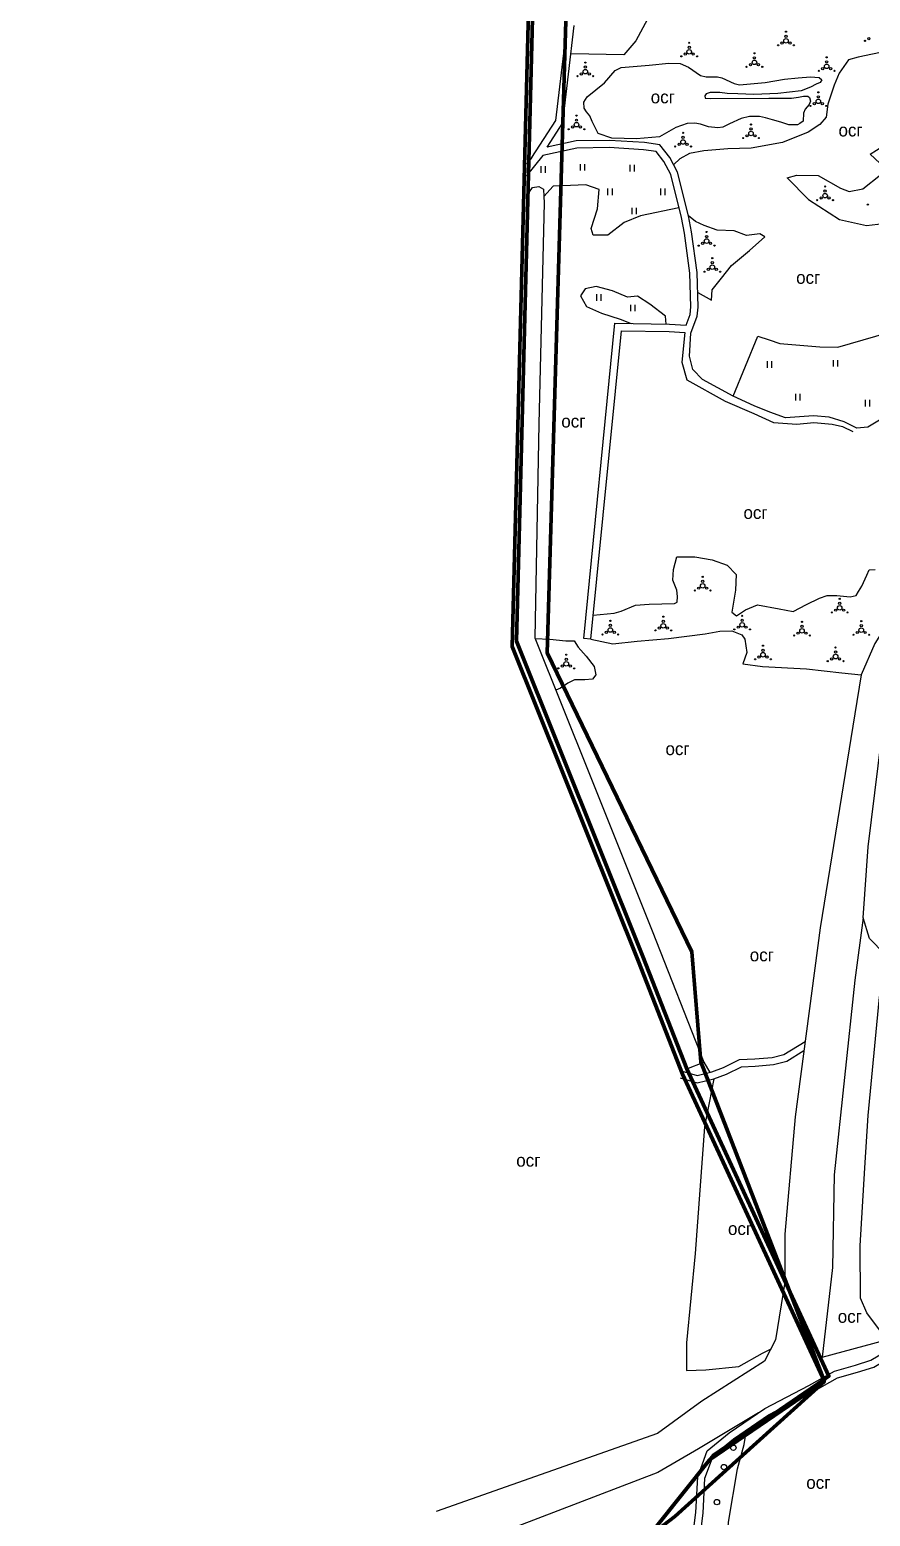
# Model space of a CAD drawing. Header units: millimetres. Extents: x 1379499 to 1411715, y 5652947 to 5671991.
# Drawn here: x 1404402 to 1404864, y 5654704 to 5655522 of the extents above; entities that cross this region are included whole.
import ezdxf

# ---------------------------------------------------------------- set-up
doc = ezdxf.new("R2010")
doc.units = ezdxf.units.MM
for name, color, linetype in [('вулиці', 7, 'Continuous'), ('межа по генплану', 7, 'Continuous'), ('на область', 5, 'Continuous')]:
    doc.layers.add(name, color=color, linetype=linetype)
picture_1 = doc.add_image_def('image1.bmp', size_in_pixel=(3370, 2384))

msp = doc.modelspace()

# ---------------------------------------------------------------- linework, layer by layer
at = {"layer": 'вулиці', "color": 7}
for p, q in [((1404683.12, 5655443.59), (1404683.12, 5655447.19)), ((1404685.52, 5655443.59), (1404685.52, 5655447.19)), ((1404704.83, 5655444.77), (1404704.83, 5655448.37)), ((1404707.23, 5655444.77), (1404707.23, 5655448.37)), ((1404732.2, 5655444.29), (1404732.2, 5655447.89)), ((1404734.6, 5655444.29), (1404734.6, 5655447.89)), ((1404719.93, 5655431.33), (1404719.93, 5655434.93)), ((1404722.33, 5655431.33), (1404722.33, 5655434.93)), ((1404748.95, 5655431.33), (1404748.95, 5655434.93)), ((1404751.35, 5655431.33), (1404751.35, 5655434.93)), ((1404733.28, 5655420.73), (1404733.28, 5655424.33)), ((1404735.68, 5655420.73), (1404735.68, 5655424.33)), ((1404713.84, 5655373.11), (1404713.84, 5655376.71)), ((1404716.24, 5655373.11), (1404716.24, 5655376.71)), ((1404732.57, 5655367.31), (1404732.57, 5655370.91)), ((1404734.97, 5655367.31), (1404734.97, 5655370.91)), ((1404807.69, 5655336.27), (1404807.69, 5655339.87)), ((1404810.09, 5655336.27), (1404810.09, 5655339.87)), ((1404844.03, 5655336.88), (1404844.03, 5655340.48)), ((1404846.43, 5655336.88), (1404846.43, 5655340.48)), ((1404823.27, 5655318.26), (1404823.27, 5655321.86)), ((1404825.67, 5655318.26), (1404825.67, 5655321.86)), ((1404861.75, 5655314.91), (1404861.75, 5655318.51)), ((1404864.15, 5655314.91), (1404864.15, 5655318.51))]:
    msp.add_line(p, q, dxfattribs=at)
at = {"layer": 'вулиці', "color": 7, "lineweight": -2}
for points in [[(1404740.03, 5655460.22), (1404720.71, 5655461.43), (1404702.35, 5655461.17), (1404686.5, 5655457.75)], [(1404739.45, 5655456.26), (1404720.62, 5655457.43), (1404702.81, 5655457.18), (1404683.98, 5655453.11), (1404674.8, 5655441.69)], [(1404762.93, 5655359.65), (1404765.11, 5655365.49), (1404765.57, 5655369.83), (1404765.04, 5655388.26), (1404761.98, 5655410.41), (1404760.37, 5655418.96), (1404754.48, 5655442.56), (1404750.67, 5655449.84), (1404746.41, 5655455.24), (1404739.45, 5655456.26)], [(1404788.78, 5655320.61), (1404771.96, 5655329.69), (1404766.66, 5655335.35), (1404764.83, 5655342.65), (1404765.56, 5655355.25), (1404769.03, 5655364.56), (1404769.58, 5655369.68), (1404769.03, 5655388.59), (1404765.93, 5655411.05), (1404764.28, 5655419.81), (1404758.25, 5655444), (1404754.04, 5655452.03), (1404748.56, 5655458.97), (1404740.03, 5655460.22)], [(1404677.97, 5655452.02), (1404675.04, 5655448.37)], [(1404675.39, 5655431.31), (1404678.43, 5655435.48), (1404681.92, 5655436.04), (1404684.44, 5655434.51), (1404684.58, 5655430.6), (1404684.86, 5655426.97), (1404681.9, 5655305.41), (1404679.59, 5655187.48), (1404709.83, 5655112.41), (1404744.28, 5655026.24), (1404772.6, 5654953.87)], [(1404675.39, 5655431.31), (1404671.9, 5655305.63), (1404669.55, 5655185.63), (1404700.55, 5655108.68), (1404734.99, 5655022.56), (1404763.29, 5654950.23)], [(1404706.57, 5655187.2), (1404723.69, 5655360.7), (1404753.79, 5655360.16), (1404762.93, 5655359.65)], [(1404710.55, 5655186.8), (1404727.31, 5655356.64), (1404753.64, 5655356.16), (1404762.26, 5655355.68), (1404760.61, 5655339.38), (1404763.4, 5655329.5), (1404784.41, 5655317.77), (1404800.17, 5655310.98), (1404810.99, 5655306.04), (1404823.97, 5655305.11), (1404833.24, 5655306.04), (1404843.33, 5655305.24), (1404848.97, 5655303.84), (1404848.97, 5655303.84), (1404854.64, 5655301.07)], [(1404904.38, 5655313.9), (1404922.45, 5655303.11), (1404934.21, 5655293.08), (1404933.83, 5655290.41), (1404866.81, 5655184.39), (1404859.23, 5655167.12), (1404855.82, 5655145.71), (1404836.76, 5655027.81), (1404822.94, 5654923.76), (1404817.31, 5654859.32), (1404817.28, 5654832.87), (1404812.16, 5654801.17), (1404806.02, 5654789.4), (1404771.53, 5654767.38), (1404747.15, 5654749.51), (1404625.33, 5654706.61)], [(1404710.55, 5655186.8), (1404722.68, 5655184.21), (1404735.9, 5655185.72), (1404753.25, 5655187.23), (1404773.35, 5655189.71), (1404781.48, 5655191.22), (1404788.04, 5655191.33), (1404793.55, 5655189.27), (1404795.2, 5655186.79), (1404796.3, 5655179.5), (1404794.1, 5655173.17), (1404804.98, 5655171.8), (1404829.21, 5655170.56), (1404848.63, 5655168.22), (1404859.23, 5655167.12)], [(1404679.73, 5655187.11), (1404687.96, 5655186.74), (1404696.7, 5655185.96), (1404701.26, 5655185.87), (1404703.58, 5655182.38), (1404707.85, 5655177.43), (1404712.41, 5655171.81), (1404713.29, 5655167.16), (1404711.34, 5655164.74), (1404707.17, 5655164.45), (1404701.55, 5655164.35), (1404697.76, 5655162.51), (1404693.79, 5655159.89), (1404691.13, 5655158.82)], [(1404860.46, 5655033.42), (1404855.9, 5654999.16), (1404844.43, 5654892.01), (1404843.5, 5654840.95), (1404837.86, 5654791.57), (1404872.48, 5654800.84)], [(1404760.68, 5654949.08), (1404769.11, 5654946.67), (1404777.1, 5654948.59), (1404783.59, 5654951.07), (1404792.34, 5654955.35), (1404800.73, 5654955.73), (1404810.39, 5654956.56), (1404816.78, 5654958.23), (1404828.46, 5654965.34)], [(1404759.58, 5654945.23), (1404769.02, 5654942.53), (1404778.28, 5654944.76), (1404785.18, 5654947.4), (1404793.35, 5654951.39), (1404801, 5654951.74), (1404811.08, 5654952.6), (1404818.38, 5654954.51), (1404827.8, 5654960.33)], [(1404763.29, 5654950.23), (1404772.6, 5654953.87)], [(1404772.6, 5654953.87), (1404776.05, 5654948.34)], [(1404778.28, 5654944.76), (1404773.09, 5654918.42), (1404767.9, 5654848.6), (1404763.09, 5654799.36), (1404763.09, 5654784.2), (1404773.87, 5654784.6), (1404791.93, 5654786.31), (1404804.97, 5654793.76), (1404809.41, 5654795.89)], [(1404802.84, 5654760.9), (1404769.82, 5654741.15), (1404747.44, 5654728.06), (1404626.2, 5654681.65)]]:
    msp.add_lwpolyline(points, dxfattribs=at)
at = {"layer": 'вулиці', "color": 7}
for points in [[(1404873, 5655309.65), (1404862.89, 5655303.45), (1404856.86, 5655302.92), (1404849.99, 5655306.48), (1404841.63, 5655309.05), (1404833.02, 5655309.82), (1404817.58, 5655308.66), (1404808.97, 5655311.75), (1404800.35, 5655315.34), (1404788.78, 5655320.61), (1404802.46, 5655353.54), (1404808.58, 5655351.56), (1404814.52, 5655349.58), (1404836.64, 5655347.79), (1404846.54, 5655347.61), (1404881.25, 5655357.67)], [(1404872.48, 5654800.84), (1404869.96, 5654805.78), (1404862.46, 5654815.98), (1404859.01, 5654824.07), (1404858.68, 5654852.81), (1404861.38, 5654895.83), (1404863.22, 5654924.5), (1404869.13, 5654987.82), (1404872.39, 5655013.31), (1404863.83, 5655022.1), (1404860.46, 5655033.42), (1404863.1, 5655072.52), (1404870.46, 5655131.86), (1404876.37, 5655168.82), (1404880.46, 5655179.06), (1404887.46, 5655190.98), (1404900.76, 5655211.01), (1404921.5, 5655240.77), (1404948.24, 5655281.87), (1404969.21, 5655313.21), (1404975.65, 5655316.99), (1404986.26, 5655320.97), (1405021.51, 5655327.78), (1405043.89, 5655332.42)], [(1404711.86, 5655200.12), (1404723.36, 5655201.19), (1404727.17, 5655202.2), (1404735.15, 5655205.62), (1404742.63, 5655206), (1404756.57, 5655206.38), (1404757.96, 5655207.14), (1404758.22, 5655210.3), (1404757.84, 5655213.72), (1404755.58, 5655219.23), (1404755.96, 5655225.18), (1404757.86, 5655232.14), (1404767.74, 5655232.14), (1404777.37, 5655230.5), (1404785.61, 5655227.58), (1404790.56, 5655222.39), (1404790.05, 5655213.78), (1404788.02, 5655201.75), (1404790.68, 5655199.6), (1404795.63, 5655202.89), (1404802.27, 5655205.75), (1404814.18, 5655203.6), (1404821.79, 5655202.08), (1404829.14, 5655205.88), (1404836.36, 5655209.43), (1404840.54, 5655210.82), (1404845.99, 5655210.82), (1404853.34, 5655210.18), (1404856.51, 5655210.94), (1404857.91, 5655212.97), (1404859.73, 5655216.04), (1404862.39, 5655222.12), (1404863.66, 5655224.9), (1404867.08, 5655225.15)], [(1404746.6, 5654573.8), (1404751.38, 5654578.89), (1404756.06, 5654588.23), (1404761.07, 5654610.87), (1404764.34, 5654641.03), (1404765, 5654660.63), (1404764.78, 5654678.71), (1404768.28, 5654706.05), (1404769.37, 5654725.65), (1404774.61, 5654740.03), (1404786.6, 5654749.83), (1404806.26, 5654763.22), (1404830.46, 5654775.86), (1404844.63, 5654783.92), (1404856.19, 5654787.19), (1404864.69, 5654789.8), (1404873.7, 5654795.13), (1404872.48, 5654800.84)], [(1404761.64, 5654594.92), (1404765.02, 5654610.22), (1404768.34, 5654640.74), (1404769, 5654660.59), (1404768.78, 5654678.48), (1404772.27, 5654705.68), (1404773.33, 5654724.84), (1404777.99, 5654737.63), (1404788.99, 5654746.63), (1404808.32, 5654759.79), (1404832.37, 5654772.35), (1404846.19, 5654780.2), (1404857.32, 5654783.35), (1404866.32, 5654786.12), (1404882.51, 5654795.68)], [(1404826.81, 5654674.7), (1404815.74, 5654674.17), (1404802.24, 5654672.94), (1404791.93, 5654672.45), (1404786.53, 5654675.64), (1404785.3, 5654686.18), (1404786.28, 5654700.65), (1404791.2, 5654729.98), (1404794.88, 5654743.47), (1404796.19, 5654751.53)]]:
    msp.add_lwpolyline(points, dxfattribs=at)
for centre, radius in [((1404817.94, 5655518.74), 0.625), ((1404817.94, 5655521.24), 0.312), ((1404863.54, 5655517.47), 0.625), ((1404764.65, 5655510.17), 1.25), ((1404764.65, 5655512.67), 0.625), ((1404764.65, 5655515.17), 0.312), ((1404800.55, 5655509.37), 0.312), ((1404813.61, 5655513.74), 0.312), ((1404815.78, 5655514.99), 0.625), ((1404817.94, 5655516.24), 1.25), ((1404820.11, 5655514.99), 0.625), ((1404822.27, 5655513.74), 0.312), ((1404861.38, 5655516.22), 0.312), ((1404707.46, 5655501.75), 0.625), ((1404707.46, 5655504.25), 0.312), ((1404760.32, 5655507.67), 0.312), ((1404762.49, 5655508.92), 0.625), ((1404766.82, 5655508.92), 0.625), ((1404768.98, 5655507.67), 0.312), ((1404796.22, 5655501.87), 0.312), ((1404798.38, 5655503.12), 0.625), ((1404800.55, 5655504.37), 1.25), ((1404800.55, 5655506.87), 0.625), ((1404802.71, 5655503.12), 0.625), ((1404804.88, 5655501.87), 0.312), ((1404838.14, 5655500.92), 0.625), ((1404840.31, 5655502.17), 1.25), ((1404840.31, 5655504.67), 0.625), ((1404840.31, 5655507.17), 0.312), ((1404842.47, 5655500.92), 0.625), ((1404703.13, 5655496.75), 0.312), ((1404705.3, 5655498), 0.625), ((1404707.46, 5655499.25), 1.25), ((1404709.63, 5655498), 0.625), ((1404711.79, 5655496.75), 0.312), ((1404835.98, 5655499.67), 0.312), ((1404844.64, 5655499.67), 0.312), ((1404835.74, 5655485.39), 0.625), ((1404835.74, 5655487.89), 0.312), ((1404831.41, 5655480.39), 0.312), ((1404833.58, 5655481.64), 0.625), ((1404835.74, 5655482.89), 1.25), ((1404837.91, 5655481.64), 0.625), ((1404840.07, 5655480.39), 0.312), ((1404700.43, 5655468.8), 0.625), ((1404702.59, 5655470.05), 1.25), ((1404702.59, 5655472.55), 0.625), ((1404702.59, 5655475.05), 0.312), ((1404704.76, 5655468.8), 0.625), ((1404798.68, 5655470.18), 0.312), ((1404698.26, 5655467.55), 0.312), ((1404706.92, 5655467.55), 0.312), ((1404761.26, 5655460.54), 1.25), ((1404761.26, 5655463.04), 0.625), ((1404761.26, 5655465.54), 0.312), ((1404794.35, 5655462.68), 0.312), ((1404796.51, 5655463.93), 0.625), ((1404798.68, 5655465.18), 1.25), ((1404798.68, 5655467.68), 0.625), ((1404800.84, 5655463.93), 0.625), ((1404803.01, 5655462.68), 0.312), ((1404756.93, 5655458.04), 0.312), ((1404759.1, 5655459.29), 0.625), ((1404763.43, 5655459.29), 0.625), ((1404765.59, 5655458.04), 0.312), ((1404839.45, 5655436), 0.312), ((1404835.11, 5655428.5), 0.312), ((1404837.28, 5655429.75), 0.625), ((1404839.45, 5655431), 1.25), ((1404839.45, 5655433.5), 0.625), ((1404841.61, 5655429.75), 0.625), ((1404843.78, 5655428.5), 0.312), ((1404863.01, 5655426.03), 0.312), ((1404769.88, 5655403.48), 0.312), ((1404772.04, 5655404.73), 0.625), ((1404774.21, 5655405.98), 1.25), ((1404774.21, 5655408.48), 0.625), ((1404774.21, 5655410.98), 0.312), ((1404776.37, 5655404.73), 0.625), ((1404778.54, 5655403.48), 0.312), ((1404777.37, 5655396.6), 0.312), ((1404773.04, 5655389.1), 0.312), ((1404775.2, 5655390.35), 0.625), ((1404777.37, 5655391.6), 1.25), ((1404777.37, 5655394.1), 0.625), ((1404779.53, 5655390.35), 0.625), ((1404781.7, 5655389.1), 0.312), ((1404769.91, 5655214.89), 0.625), ((1404772.08, 5655216.14), 1.25), ((1404772.08, 5655218.64), 0.625), ((1404772.08, 5655221.14), 0.312), ((1404774.24, 5655214.89), 0.625), ((1404767.75, 5655213.64), 0.312), ((1404776.41, 5655213.64), 0.312), ((1404847.48, 5655206.54), 0.625), ((1404847.48, 5655209.04), 0.312), ((1404750.36, 5655199.18), 0.312), ((1404793.8, 5655199.69), 0.312), ((1404843.15, 5655201.54), 0.312), ((1404845.31, 5655202.79), 0.625), ((1404847.48, 5655204.04), 1.25), ((1404849.64, 5655202.79), 0.625), ((1404851.81, 5655201.54), 0.312), ((1404719.07, 5655190.64), 0.625), ((1404721.24, 5655191.89), 1.25), ((1404721.24, 5655194.39), 0.625), ((1404721.24, 5655196.89), 0.312), ((1404723.4, 5655190.64), 0.625), ((1404746.03, 5655191.68), 0.312), ((1404748.2, 5655192.93), 0.625), ((1404750.36, 5655194.18), 1.25), ((1404750.36, 5655196.68), 0.625), ((1404752.53, 5655192.93), 0.625), ((1404754.69, 5655191.68), 0.312), ((1404789.47, 5655192.19), 0.312), ((1404791.63, 5655193.44), 0.625), ((1404793.8, 5655194.69), 1.25), ((1404793.8, 5655197.19), 0.625), ((1404795.96, 5655193.44), 0.625), ((1404798.13, 5655192.19), 0.312), ((1404824.59, 5655190.12), 0.625), ((1404826.76, 5655191.37), 1.25), ((1404826.76, 5655193.87), 0.625), ((1404826.76, 5655196.37), 0.312), ((1404828.92, 5655190.12), 0.625), ((1404857.19, 5655190.5), 0.625), ((1404859.36, 5655191.75), 1.25), ((1404859.36, 5655194.25), 0.625), ((1404859.36, 5655196.75), 0.312), ((1404861.52, 5655190.5), 0.625), ((1404716.91, 5655189.39), 0.312), ((1404725.57, 5655189.39), 0.312), ((1404805.28, 5655183.24), 0.312), ((1404822.43, 5655188.87), 0.312), ((1404831.09, 5655188.87), 0.312), ((1404845.22, 5655182.22), 0.312), ((1404855.03, 5655189.25), 0.312), ((1404863.69, 5655189.25), 0.312), ((1404696.96, 5655173.25), 1.25), ((1404696.96, 5655175.75), 0.625), ((1404696.96, 5655178.25), 0.312), ((1404800.95, 5655175.74), 0.312), ((1404803.11, 5655176.99), 0.625), ((1404805.28, 5655178.24), 1.25), ((1404805.28, 5655180.74), 0.625), ((1404807.44, 5655176.99), 0.625), ((1404809.61, 5655175.74), 0.312), ((1404840.89, 5655174.72), 0.312), ((1404843.06, 5655175.97), 0.625), ((1404845.22, 5655177.22), 1.25), ((1404845.22, 5655179.72), 0.625), ((1404847.39, 5655175.97), 0.625), ((1404849.55, 5655174.72), 0.312), ((1404692.63, 5655170.75), 0.312), ((1404694.8, 5655172), 0.625), ((1404699.13, 5655172), 0.625), ((1404701.29, 5655170.75), 0.312), ((1404788.96, 5654741.68), 1.49), ((1404783.74, 5654731.04), 1.49), ((1404779.88, 5654711.74), 1.49)]:
    msp.add_circle(centre, radius, dxfattribs=at)
at = {"layer": 'межа по генплану', "color": 3, "lineweight": 70}
msp.add_lwpolyline([(1404604.4, 5653910.22), (1404531.11, 5654091.76), (1404553.28, 5654126.2), (1404592.95, 5654181.66), (1404611.59, 5654245.03), (1404617.37, 5654328.47), (1404629.58, 5654426.23), (1404597.38, 5654537.65), (1404641.73, 5654592.26), (1404701.84, 5654661.74), (1404756.71, 5654703.79), (1404839.1, 5654778.19), (1404770.96, 5654954.2), (1404766.01, 5655014.65), (1404686.52, 5655179.36), (1404698.45, 5655583.19), (1404477.98, 5655705.11), (1404428.14, 5655635.41), (1404202.51, 5655767.33)], dxfattribs=at)
at = {"layer": 'межа по генплану', "color": 5, "lineweight": 70}
msp.add_lwpolyline([(1404604.4, 5653910.22), (1404531.22, 5654091.14), (1404553.28, 5654126.2), (1404592.95, 5654181.66), (1404611.59, 5654245.03), (1404617.37, 5654328.47), (1404629.58, 5654426.23), (1404612.16, 5654539.02), (1404660.76, 5654595.93), (1404716.15, 5654660.32), (1404775.58, 5654734.83), (1404839.1, 5654778.19), (1404760.89, 5654947.43), (1404736.67, 5655009.3), (1404667.14, 5655182.83), (1404677.28, 5655575.71), (1404446.21, 5655687.8), (1404428.14, 5655635.41), (1404202.51, 5655767.33)], dxfattribs=at)
at = {"layer": 'межа по генплану', "color": 1, "lineweight": 70}
msp.add_lwpolyline([(1404606.8, 5653913.03), (1404533.63, 5654093.94), (1404555.69, 5654129), (1404595.36, 5654184.46), (1404614, 5654247.83), (1404619.78, 5654331.27), (1404631.99, 5654429.03), (1404614.56, 5654541.82), (1404663.17, 5654598.73), (1404718.55, 5654663.12), (1404777.99, 5654737.63), (1404841.51, 5654780.99), (1404763.29, 5654950.23), (1404739.08, 5655012.1), (1404669.55, 5655185.63), (1404679.68, 5655578.52), (1404448.62, 5655690.61), (1404430.55, 5655638.22), (1404204.92, 5655770.13)], dxfattribs=at)
at = {"layer": 'на область', "color": 7, "lineweight": -2}
for points in [[(1404719.66, 5655578.93), (1404720.33, 5655559.09), (1404730.12, 5655562.01), (1404735.12, 5655552.02), (1404745.95, 5655551.6), (1404759.49, 5655550.14), (1404769.9, 5655552.02), (1404778.24, 5655550.98), (1404780.74, 5655545.98), (1404778.03, 5655541.19), (1404773.24, 5655538.49), (1404763.24, 5655538.49), (1404750.95, 5655537.86), (1404743.03, 5655530.58), (1404735.33, 5655516.22), (1404728.66, 5655508.52), (1404699.57, 5655509.01)], [(1404677.97, 5655452.02), (1404691.3, 5655472.39), (1404697.39, 5655524.9)], [(1404686.5, 5655457.75), (1404695.16, 5655470.99), (1404701.39, 5655524.67)], [(1404884.94, 5655512.77), (1404873.52, 5655510.5), (1404857.59, 5655507.29), (1404852.32, 5655505.83), (1404847.16, 5655498.44), (1404844.36, 5655491.72), (1404840.88, 5655481.31), (1404839.99, 5655474.14), (1404836.51, 5655470.11), (1404830.08, 5655465.91), (1404815.96, 5655460.31), (1404798.7, 5655457.17), (1404785.92, 5655456.72), (1404772.65, 5655455.59), (1404764.8, 5655454.13), (1404759.42, 5655451.22), (1404756.09, 5655448.11)], [(1404818.53, 5655440.73), (1404823.82, 5655442.33), (1404835.65, 5655442.09), (1404847.86, 5655435.12), (1404852.71, 5655433.25), (1404860.19, 5655434.74), (1404870.02, 5655442.46), (1404872.27, 5655446.32), (1404864.29, 5655453.78), (1404874.63, 5655460.5), (1404877.25, 5655462.37), (1404877.63, 5655474.39), (1404882.49, 5655485.83), (1404883.74, 5655492.43), (1404886.1, 5655507.86), (1404884.86, 5655513.11), (1404893.76, 5655514.85)], [(1404706.67, 5655482.51), (1404708.39, 5655485.45), (1404718.04, 5655493.12), (1404723.92, 5655499.9), (1404727.11, 5655501.62), (1404742.56, 5655502.84), (1404753.35, 5655503.99), (1404759.73, 5655503.66), (1404764.23, 5655501.78), (1404770.83, 5655497.13), (1404773.94, 5655496.31), (1404780.15, 5655496.39), (1404782.52, 5655495.9), (1404789.3, 5655492.64), (1404792.25, 5655492.06), (1404806.47, 5655493.37), (1404817.02, 5655495.09), (1404824.62, 5655495.82), (1404831.49, 5655496.48), (1404836.15, 5655496.07), (1404837.66, 5655494.68), (1404836.66, 5655493.32), (1404834.56, 5655492.32), (1404831.46, 5655490.68), (1404826.31, 5655488.73), (1404813.43, 5655487.29), (1404800.14, 5655486.67), (1404791.34, 5655486.99), (1404785.6, 5655487.31), (1404781.51, 5655487.78), (1404776.09, 5655487.81), (1404773.91, 5655487.05), (1404773.29, 5655485.86), (1404773.45, 5655484.63), (1404776.09, 5655484.48), (1404808.47, 5655484.6), (1404821.03, 5655484.65), (1404824.73, 5655485.19), (1404827.63, 5655485.83), (1404829.94, 5655485.83), (1404830.85, 5655485.08), (1404831.44, 5655483.04), (1404830.74, 5655481.22), (1404828.54, 5655478.64), (1404827.58, 5655476.45), (1404827.36, 5655472), (1404825.59, 5655470.65), (1404824.25, 5655469.96), (1404819.42, 5655469.96), (1404815.02, 5655471.35), (1404810.51, 5655472.69), (1404806.59, 5655473.87), (1404803.27, 5655474.62), (1404797.85, 5655474.57), (1404793.26, 5655473.42), (1404786.82, 5655470.58), (1404783.12, 5655468.65), (1404780.49, 5655468.28), (1404775.29, 5655468.92), (1404770.81, 5655470.31), (1404767.75, 5655470.95), (1404763.51, 5655470.69), (1404757.23, 5655468.54), (1404748.37, 5655463.41), (1404735.69, 5655462.31), (1404722.08, 5655462.69), (1404714.6, 5655465.29), (1404711.17, 5655471.75), (1404709.97, 5655474.84), (1404708.13, 5655477.12), (1404706.77, 5655479.07), (1404706.67, 5655482.51)], [(1404818.53, 5655440.73), (1404830.25, 5655428.87), (1404847.44, 5655417.78), (1404862.19, 5655414.59), (1404874.67, 5655416.11), (1404885.16, 5655423.55), (1404892.46, 5655435.86), (1404895.05, 5655446.66), (1404895.51, 5655453.8), (1404889.57, 5655457.14), (1404888.22, 5655462.54), (1404887.61, 5655471.35), (1404894.15, 5655483.51), (1404893.56, 5655501.63), (1404897.25, 5655503.82), (1404926.01, 5655498.08), (1404927.65, 5655493.83), (1404926.42, 5655479.06), (1404926.04, 5655472.03), (1404954.11, 5655471.75), (1404958.63, 5655472.16), (1404963.97, 5655470.66), (1404966.1, 5655476.21), (1404965.6, 5655494.46)], [(1404759.02, 5655424.37), (1404737.89, 5655419.94), (1404728.89, 5655416.16), (1404719.88, 5655409.32), (1404711.78, 5655409.14), (1404710.7, 5655412.92), (1404714.12, 5655423.72), (1404715.02, 5655434.34), (1404707.82, 5655436.86), (1404699.35, 5655436.5), (1404689.8, 5655436.14), (1404684.58, 5655430.6)], [(1404769.35, 5655377.62), (1404776.95, 5655373.52), (1404777.2, 5655379.14), (1404782.49, 5655385.62), (1404787.96, 5655392.61), (1404797.79, 5655400.76), (1404806.24, 5655408.26), (1404803.59, 5655409.88), (1404796.26, 5655409.03), (1404789.43, 5655411.68), (1404779.96, 5655412.02), (1404772.96, 5655414.49), (1404768.09, 5655416.79), (1404764.28, 5655419.81)], [(1404751.99, 5655360.19), (1404751.53, 5655364.67), (1404742.99, 5655371.33), (1404736.2, 5655375.66), (1404730.59, 5655375.08), (1404722.39, 5655378.58), (1404713.38, 5655380.92), (1404707.42, 5655379.75), (1404704.84, 5655375.78), (1404708.12, 5655369.93), (1404716.31, 5655366.31), (1404726.72, 5655362.92), (1404732.68, 5655360.54)], [(1404710.55, 5655186.8), (1404706.57, 5655187.2)]]:
    msp.add_lwpolyline(points, dxfattribs=at)

# ---------------------------------------------------------------- texts
at = {"layer": 'вулиці', "color": 7}
for p in [(1404743.44, 5655481.81), (1404846.82, 5655463.57), (1404823.5, 5655382.43), (1404694.21, 5655303.33), (1404794.5, 5655253.01), (1404751.57, 5655122.99), (1404797.97, 5655009.47), (1404669.41, 5654896.42), (1404785.97, 5654858.81), (1404846.41, 5654810.47), (1404829.08, 5654719.06)]:
    msp.add_text('осг', height=7, dxfattribs=at).set_placement(p)

# ---------------------------------------------------------------- pictures from other files: only their frames are drawn
at = {"layer": 'на область', "color": 7, "lineweight": -2}
image = msp.add_image(picture_1, insert=(1395288.55, 5652947.02), size_in_units=(16426, 11620.05), dxfattribs=at)
image.dxf.flags = 7

doc.saveas('drawing.dxf')
